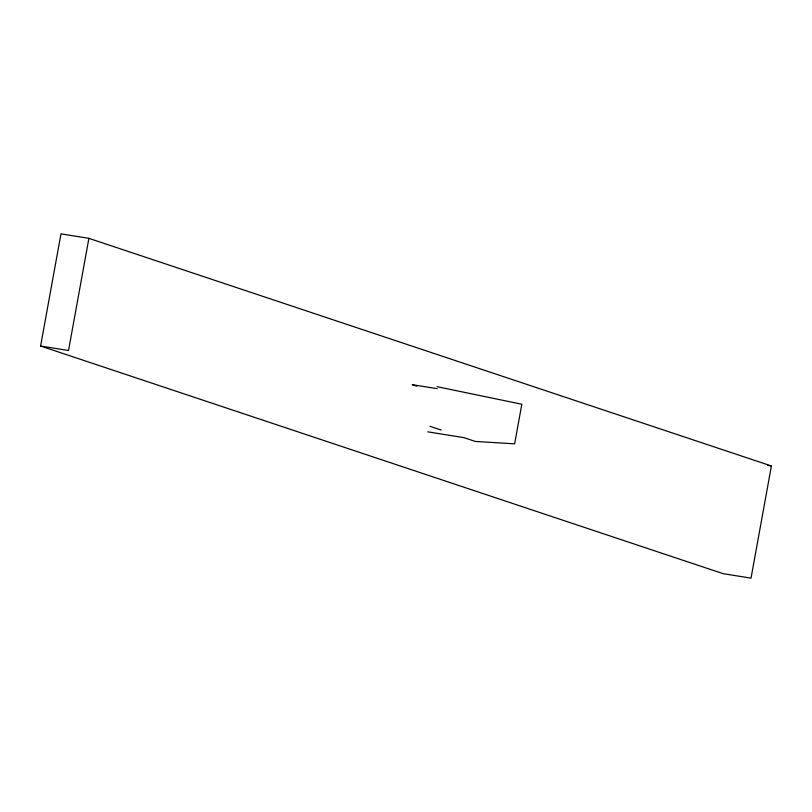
<?xml version="1.0" encoding="UTF-8"?>
<svg xmlns="http://www.w3.org/2000/svg" width="812" height="812" viewBox="0 0 812 812"><rect width="100%" height="100%" fill="white"/><g stroke="black" fill="none" stroke-linecap="round" stroke-linejoin="round"><path stroke-width="1.22" d="M40.6 346.024L60.981 233.856L88.904 238.342L771.4 465.976L751.019 578.144L723.096 573.658L40.6 346.024L68.523 350.52L88.904 238.342M437.171 388.674L412.181 384.655L416.972 386.248M767.756 465.388L771.4 465.976M427.741 431.832L463.967 437.658L475.345 441.444L514.635 443.829L521.832 404.244L437.039 386.685M429.842 426.27L441.22 430.066"/></g></svg>
